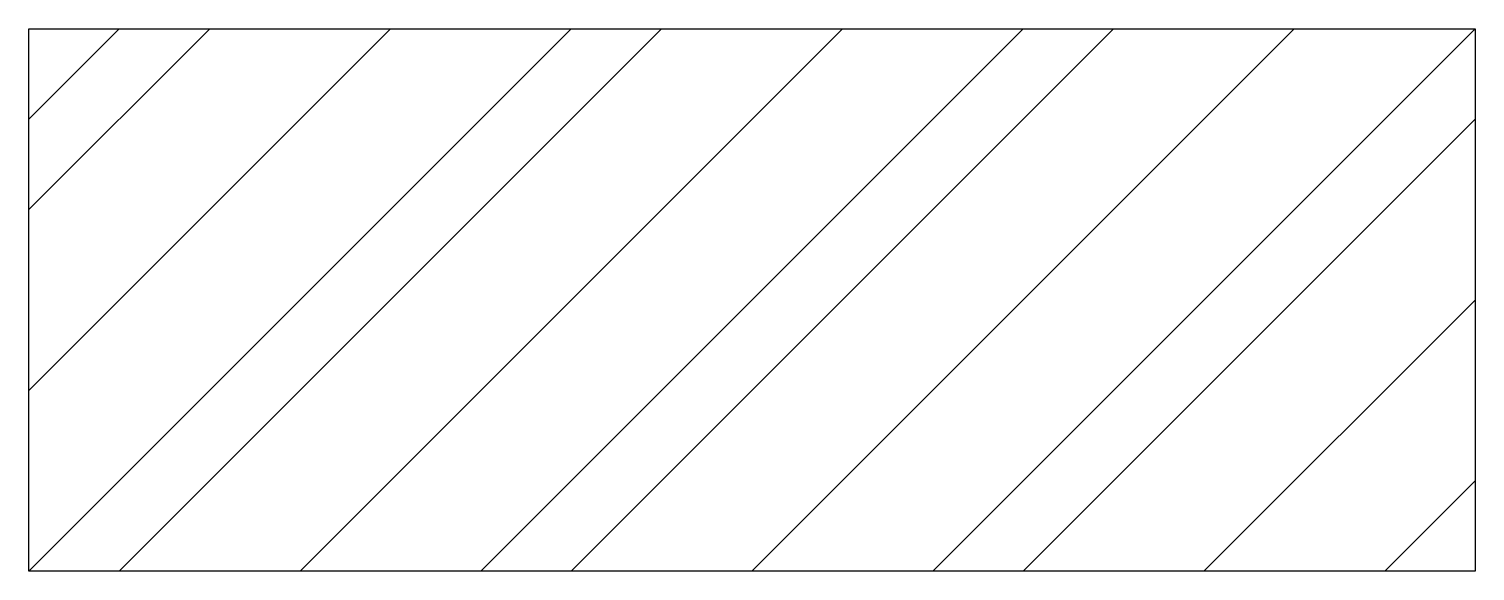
# Model space of a CAD drawing. Header units: metres. Extents: x 15350 to 17270, y -2317 to -1597.
import ezdxf

# ---------------------------------------------------------------- set-up
doc = ezdxf.new("R2010")
doc.units = ezdxf.units.M
doc.layers.add('LAYER1', color=1, linetype='Continuous')
doc.layers.add('LAYER4', color=7, linetype='Continuous')

msp = doc.modelspace()

# ---------------------------------------------------------------- linework, layer by layer
for p, q in [((16069.9, -1597.24), (15349.9, -2317.24)), ((15349.9, -1837.24), (15589.9, -1597.24)), ((15349.9, -1717.24), (15469.9, -1597.24)), ((15469.9, -2317.24), (16189.9, -1597.24)), ((15949.9, -2317.24), (16669.9, -1597.24)), ((16789.9, -1597.24), (16069.9, -2317.24)), ((16549.9, -2317.24), (17269.9, -1597.24)), ((17269.9, -1717.24), (16669.9, -2317.24)), ((17149.9, -2317.24), (17269.9, -2197.24))]:
    msp.add_line(p, q)
at = {"layer": 'LAYER1'}
for p, q in [((15349.9, -1597.24), (17269.9, -1597.24)), ((15349.9, -2317.24), (15349.9, -1597.24)), ((17269.9, -1597.24), (17269.9, -2317.24)), ((17269.9, -2317.24), (15349.9, -2317.24))]:
    msp.add_line(p, q, dxfattribs=at)
at = {"layer": 'LAYER4'}
for p, q in [((15349.9, -2077.24), (15829.9, -1597.24)), ((15709.9, -2317.24), (16429.9, -1597.24)), ((16309.9, -2317.24), (17029.9, -1597.24)), ((16909.9, -2317.24), (17269.9, -1957.24))]:
    msp.add_line(p, q, dxfattribs=at)

doc.saveas('drawing.dxf')
